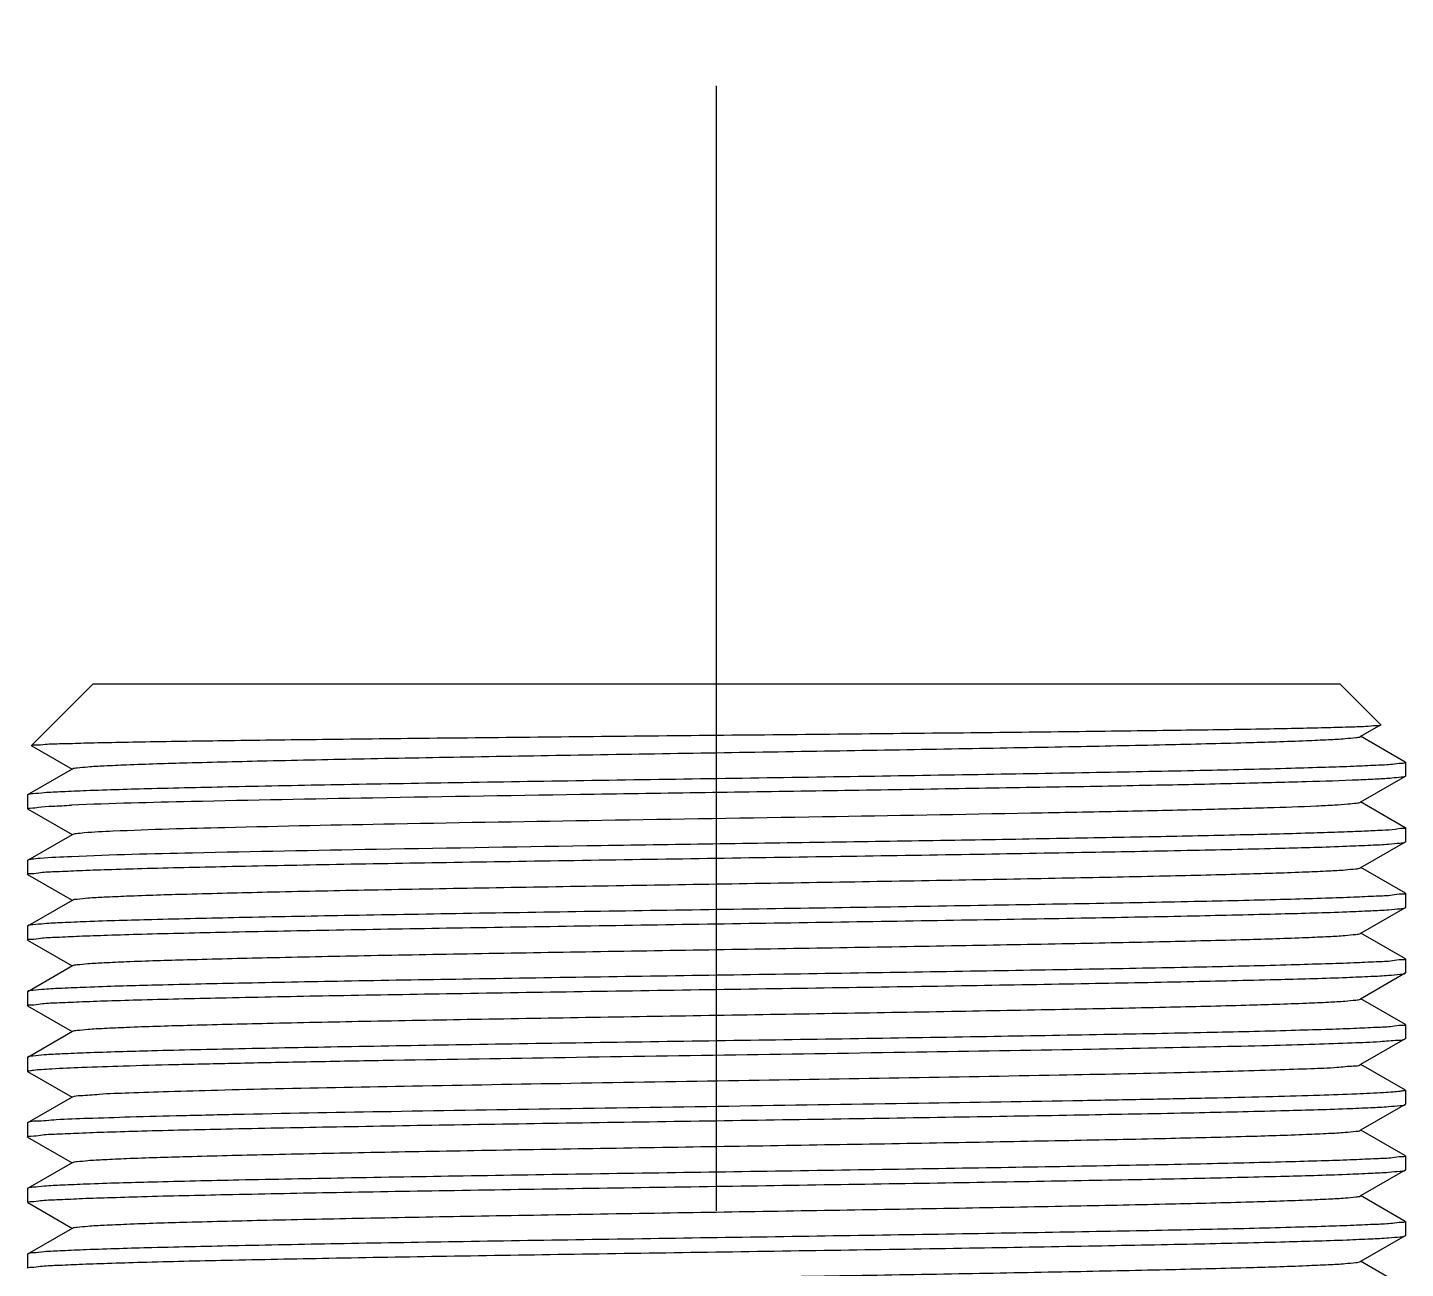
# Model space of a CAD drawing. Header units: millimetres. Extents: x -6909 to -4533, y -2578 to 782.
# Drawn here: x -5887.41 to -5866.41, y 585.93 to 604.84 of the extents above; entities that cross this region are included whole.
import ezdxf

# ---------------------------------------------------------------- set-up
doc = ezdxf.new("R2010")
doc.units = ezdxf.units.MM
doc.linetypes.add('CENTER2', pattern=[28.575, 19.05, -3.175, 3.175, -3.175])
doc.linetypes.add('HIDDENX2', pattern=[19.05, 12.7, -6.35])
doc.layers.add('HIDDEN', color=8, linetype='HIDDENX2')

msp = doc.modelspace()

# ---------------------------------------------------------------- linework, layer by layer
at = {"color": 7, "linetype": 'Continuous'}
for p, q in [((-5886.414, 594.839), (-5887.356, 593.898)), ((-5886.414, 594.839), (-5867.414, 594.839)), ((-5867.414, 594.839), (-5866.79, 594.215)), ((-5866.791, 594.212), (-5867.098, 594.035)), ((-5866.791, 594.212), (-5866.79, 594.215)), ((-5886.731, 593.535), (-5887.355, 593.895)), ((-5867.098, 594.044), (-5866.418, 593.651)), ((-5887.411, 593.151), (-5886.731, 593.544)), ((-5866.414, 593.647), (-5866.418, 593.651)), ((-5866.414, 593.647), (-5866.414, 593.432)), ((-5866.418, 593.427), (-5867.098, 593.035)), ((-5866.414, 593.432), (-5866.418, 593.427)), ((-5887.414, 593.147), (-5887.411, 593.151)), ((-5887.414, 593.147), (-5887.414, 592.932)), ((-5867.098, 593.044), (-5866.418, 592.651)), ((-5886.731, 592.535), (-5887.411, 592.927)), ((-5866.414, 592.647), (-5866.414, 592.432)), ((-5887.411, 592.151), (-5886.731, 592.544)), ((-5866.418, 592.427), (-5867.098, 592.035)), ((-5866.418, 592.427), (-5866.414, 592.432)), ((-5887.411, 592.151), (-5887.414, 592.147)), ((-5887.414, 592.147), (-5887.414, 591.932)), ((-5867.098, 592.044), (-5866.418, 591.651)), ((-5886.731, 591.535), (-5887.411, 591.927)), ((-5866.414, 591.647), (-5866.414, 591.432)), ((-5887.411, 591.151), (-5886.731, 591.544)), ((-5866.418, 591.427), (-5867.098, 591.035)), ((-5866.418, 591.427), (-5866.414, 591.432)), ((-5887.411, 591.151), (-5887.414, 591.147)), ((-5887.414, 591.147), (-5887.414, 590.932)), ((-5867.098, 591.044), (-5866.418, 590.651)), ((-5886.731, 590.535), (-5887.411, 590.927)), ((-5887.411, 590.151), (-5886.731, 590.544)), ((-5866.414, 590.647), (-5866.414, 590.432)), ((-5866.418, 590.427), (-5867.098, 590.035)), ((-5866.418, 590.427), (-5866.414, 590.432)), ((-5887.411, 590.151), (-5887.414, 590.147)), ((-5887.414, 590.147), (-5887.414, 589.932)), ((-5886.731, 589.535), (-5887.411, 589.927)), ((-5867.098, 590.044), (-5866.418, 589.651)), ((-5887.411, 589.151), (-5886.731, 589.544)), ((-5866.414, 589.647), (-5866.414, 589.432)), ((-5866.418, 589.427), (-5867.098, 589.035)), ((-5866.418, 589.427), (-5866.414, 589.432)), ((-5887.411, 589.151), (-5887.414, 589.147)), ((-5887.414, 589.147), (-5887.414, 588.932)), ((-5886.731, 588.535), (-5887.411, 588.927)), ((-5867.098, 589.044), (-5866.418, 588.651)), ((-5866.414, 588.647), (-5866.414, 588.432)), ((-5887.411, 588.151), (-5886.731, 588.544)), ((-5866.418, 588.427), (-5867.098, 588.035)), ((-5866.418, 588.427), (-5866.414, 588.432)), ((-5887.411, 588.151), (-5887.414, 588.147)), ((-5887.414, 588.147), (-5887.414, 587.932)), ((-5867.098, 588.044), (-5866.418, 587.651)), ((-5886.731, 587.535), (-5887.411, 587.927)), ((-5866.414, 587.647), (-5866.414, 587.432)), ((-5887.411, 587.151), (-5886.731, 587.544)), ((-5866.418, 587.427), (-5867.098, 587.035)), ((-5866.418, 587.427), (-5866.414, 587.432)), ((-5887.411, 587.151), (-5887.414, 587.147)), ((-5887.414, 587.147), (-5887.414, 586.932)), ((-5867.098, 587.044), (-5866.418, 586.651)), ((-5886.731, 586.535), (-5887.411, 586.927)), ((-5887.411, 586.151), (-5886.731, 586.544)), ((-5866.414, 586.647), (-5866.414, 586.432)), ((-5866.418, 586.427), (-5867.098, 586.035)), ((-5866.418, 586.427), (-5866.414, 586.432)), ((-5887.411, 586.151), (-5887.414, 586.147)), ((-5887.414, 586.147), (-5887.414, 585.932)), ((-5867.098, 586.044), (-5866.418, 585.651))]:
    msp.add_line(p, q, dxfattribs=at)
for points, knots in [([(-5887.356, 593.898), (-5887.342, 593.912), (-5887.26, 593.901), (-5887.118, 593.925), (-5886.866, 593.926), (-5886.53, 593.939), (-5886.102, 593.947), (-5885.369, 593.961), (-5884.265, 593.977), (-5882.749, 593.996), (-5881.018, 594.015), (-5879.136, 594.034), (-5877.175, 594.054), (-5875.209, 594.073), (-5873.31, 594.092), (-5871.553, 594.112), (-5870.004, 594.131), (-5868.871, 594.147), (-5868.113, 594.162), (-5867.669, 594.171), (-5867.316, 594.182), (-5867.053, 594.187), (-5866.893, 594.205), (-5866.811, 594.201), (-5866.791, 594.212)], [0, 0, 0, 0, 0.002842, 0.010296, 0.022324, 0.038815, 0.059627, 0.08457, 0.145898, 0.22055, 0.305773, 0.398398, 0.494949, 0.591791, 0.685264, 0.77181, 0.848111, 0.911225, 0.937047, 0.958702, 0.975968, 0.988682, 0.996712, 1, 1, 1, 1]), ([(-5886.731, 593.544), (-5886.71, 593.556), (-5886.627, 593.56), (-5886.468, 593.58), (-5886.216, 593.591), (-5885.713, 593.615), (-5884.884, 593.639), (-5883.677, 593.669), (-5882.219, 593.699), (-5880.565, 593.729), (-5878.775, 593.759), (-5876.916, 593.789), (-5875.057, 593.819), (-5873.267, 593.849), (-5871.612, 593.88), (-5870.154, 593.909), (-5868.947, 593.939), (-5868.118, 593.964), (-5867.614, 593.987), (-5867.361, 593.999), (-5867.202, 594.018), (-5867.119, 594.023), (-5867.098, 594.035)], [0, 0, 0, 0, 0.003748, 0.012054, 0.024883, 0.042115, 0.089132, 0.151372, 0.226532, 0.311825, 0.404093, 0.499916, 0.595742, 0.68802, 0.77333, 0.84851, 0.910776, 0.957821, 0.97507, 0.987913, 0.996239, 1, 1, 1, 1]), ([(-5887.411, 593.151), (-5887.388, 593.164), (-5887.3, 593.167), (-5887.129, 593.188), (-5886.855, 593.199), (-5886.31, 593.223), (-5885.411, 593.248), (-5884.101, 593.278), (-5882.519, 593.308), (-5880.726, 593.338), (-5878.788, 593.369), (-5876.78, 593.399), (-5874.777, 593.429), (-5872.854, 593.46), (-5871.085, 593.49), (-5869.537, 593.52), (-5868.411, 593.546), (-5867.665, 593.569), (-5867.23, 593.582), (-5866.897, 593.601), (-5866.632, 593.606), (-5866.517, 593.636), (-5866.415, 593.63), (-5866.414, 593.647)], [0, 0, 0, 0, 0.00371, 0.012072, 0.025046, 0.042505, 0.090206, 0.153382, 0.229647, 0.316122, 0.40954, 0.506372, 0.602958, 0.69565, 0.780946, 0.855624, 0.916864, 0.941701, 0.962355, 0.978635, 0.990388, 0.997512, 1, 1, 1, 1]), ([(-5866.418, 593.427), (-5866.437, 593.417), (-5866.508, 593.412), (-5866.645, 593.396), (-5866.863, 593.385), (-5867.297, 593.364), (-5868.015, 593.342), (-5869.067, 593.315), (-5870.353, 593.288), (-5871.832, 593.262), (-5873.462, 593.235), (-5875.794, 593.198), (-5878.704, 593.155), (-5881.952, 593.104), (-5884.609, 593.052), (-5886.138, 593.015), (-5886.746, 592.989)], [0, 0, 0, 0, 0.003158, 0.010085, 0.020749, 0.035086, 0.074319, 0.126633, 0.190482, 0.263976, 0.344942, 0.430982, 0.608029, 0.774311, 0.910289, 1, 1, 1, 1]), ([(-5887.414, 592.932), (-5887.414, 592.946), (-5887.328, 592.943), (-5887.229, 592.968), (-5887.004, 592.974), (-5886.843, 592.984), (-5886.746, 592.989)], [0, 0, 0, 0, 0.066266, 0.255219, 0.567256, 1, 1, 1, 1]), ([(-5886.109, 592.596), (-5885.542, 592.623), (-5884.113, 592.66), (-5881.63, 592.712), (-5878.595, 592.762), (-5875.362, 592.814), (-5872.716, 592.859), (-5870.787, 592.896), (-5869.584, 592.922), (-5868.598, 592.949), (-5867.925, 592.971), (-5867.518, 592.992), (-5867.313, 593.003), (-5867.183, 593.02), (-5867.116, 593.025), (-5867.098, 593.035)], [0, 0, 0, 0, 0.08964, 0.22549, 0.391629, 0.568559, 0.735516, 0.809022, 0.872908, 0.92529, 0.964622, 0.979019, 0.989754, 0.996752, 1, 1, 1, 1]), ([(-5866.414, 592.647), (-5866.414, 592.633), (-5866.496, 592.635), (-5866.588, 592.612), (-5866.8, 592.605), (-5867.066, 592.589), (-5867.416, 592.577), (-5868.019, 592.557), (-5868.936, 592.534), (-5870.209, 592.507), (-5871.684, 592.48), (-5873.318, 592.452), (-5875.666, 592.416), (-5878.604, 592.372), (-5881.891, 592.32), (-5884.581, 592.269), (-5886.131, 592.231), (-5886.746, 592.204)], [0, 0, 0, 0, 0.002067, 0.007942, 0.017648, 0.031115, 0.048246, 0.068917, 0.120213, 0.18346, 0.256754, 0.337889, 0.424414, 0.603095, 0.771411, 0.90921, 1, 1, 1, 1]), ([(-5887.414, 591.932), (-5887.414, 591.949), (-5887.312, 591.943), (-5887.197, 591.972), (-5886.932, 591.978), (-5886.6, 591.996), (-5886.165, 592.01), (-5885.419, 592.033), (-5884.293, 592.058), (-5882.745, 592.089), (-5880.976, 592.119), (-5879.054, 592.149), (-5877.051, 592.18), (-5875.043, 592.21), (-5873.105, 592.24), (-5871.312, 592.271), (-5869.73, 592.3), (-5868.42, 592.331), (-5867.52, 592.355), (-5866.974, 592.38), (-5866.701, 592.391), (-5866.53, 592.411), (-5866.441, 592.414), (-5866.418, 592.427)], [0, 0, 0, 0, 0.002481, 0.009595, 0.021342, 0.037613, 0.058261, 0.08309, 0.144312, 0.218973, 0.30426, 0.396947, 0.493526, 0.590348, 0.683765, 0.770247, 0.846524, 0.909714, 0.957437, 0.974909, 0.987896, 0.996274, 1, 1, 1, 1]), ([(-5886.731, 592.544), (-5886.715, 592.553), (-5886.652, 592.559), (-5886.448, 592.584), (-5886.257, 592.59), (-5886.109, 592.596)], [0, 0, 0, 0, 0.092388, 0.290637, 1, 1, 1, 1]), ([(-5886.746, 592.204), (-5886.904, 592.197), (-5887.109, 592.192), (-5887.327, 592.166), (-5887.393, 592.161), (-5887.411, 592.151)], [0, 0, 0, 0, 0.711991, 0.909419, 1, 1, 1, 1]), ([(-5886.731, 591.544), (-5886.71, 591.556), (-5886.627, 591.56), (-5886.468, 591.58), (-5886.216, 591.591), (-5885.713, 591.615), (-5884.884, 591.639), (-5883.677, 591.669), (-5882.219, 591.699), (-5880.565, 591.729), (-5878.775, 591.759), (-5876.916, 591.789), (-5875.057, 591.819), (-5873.267, 591.849), (-5871.612, 591.88), (-5870.154, 591.909), (-5868.947, 591.939), (-5868.118, 591.964), (-5867.614, 591.987), (-5867.361, 591.999), (-5867.202, 592.018), (-5867.119, 592.023), (-5867.098, 592.035)], [0, 0, 0, 0, 0.003747, 0.012055, 0.024882, 0.042116, 0.089133, 0.151373, 0.226531, 0.311825, 0.404093, 0.499916, 0.595742, 0.68802, 0.77333, 0.848509, 0.910774, 0.95782, 0.975072, 0.987912, 0.99624, 1, 1, 1, 1]), ([(-5866.414, 591.647), (-5866.414, 591.63), (-5866.517, 591.636), (-5866.632, 591.606), (-5866.897, 591.601), (-5867.229, 591.582), (-5867.664, 591.569), (-5868.41, 591.546), (-5869.536, 591.52), (-5871.084, 591.49), (-5872.853, 591.46), (-5874.775, 591.429), (-5876.779, 591.399), (-5878.787, 591.369), (-5880.725, 591.338), (-5882.518, 591.308), (-5884.1, 591.278), (-5885.41, 591.248), (-5886.31, 591.223), (-5886.855, 591.199), (-5887.129, 591.188), (-5887.3, 591.167), (-5887.388, 591.164), (-5887.411, 591.151)], [0, 0, 0, 0, 0.002481, 0.009595, 0.021342, 0.037612, 0.058261, 0.083089, 0.144317, 0.218988, 0.304283, 0.396975, 0.49356, 0.590397, 0.683828, 0.770318, 0.846592, 0.909775, 0.957487, 0.97495, 0.987926, 0.99629, 1, 1, 1, 1]), ([(-5887.414, 590.932), (-5887.414, 590.949), (-5887.312, 590.943), (-5887.197, 590.972), (-5886.932, 590.978), (-5886.6, 590.996), (-5886.165, 591.01), (-5885.42, 591.033), (-5884.294, 591.058), (-5882.746, 591.089), (-5880.977, 591.119), (-5879.055, 591.149), (-5877.052, 591.179), (-5875.044, 591.21), (-5873.106, 591.24), (-5871.312, 591.271), (-5869.73, 591.3), (-5868.42, 591.331), (-5867.521, 591.355), (-5866.975, 591.38), (-5866.701, 591.391), (-5866.53, 591.411), (-5866.441, 591.414), (-5866.418, 591.427)], [0, 0, 0, 0, 0.002481, 0.009594, 0.021339, 0.037607, 0.058253, 0.083078, 0.144296, 0.218954, 0.304233, 0.396909, 0.493483, 0.590311, 0.683736, 0.770222, 0.8465, 0.909697, 0.957429, 0.974905, 0.987895, 0.996273, 1, 1, 1, 1]), ([(-5886.731, 590.544), (-5886.71, 590.556), (-5886.627, 590.56), (-5886.468, 590.58), (-5886.216, 590.591), (-5885.713, 590.615), (-5884.884, 590.639), (-5883.677, 590.669), (-5882.219, 590.699), (-5880.565, 590.729), (-5878.775, 590.759), (-5876.916, 590.789), (-5875.057, 590.819), (-5873.267, 590.849), (-5871.612, 590.88), (-5870.154, 590.909), (-5868.947, 590.939), (-5868.118, 590.964), (-5867.614, 590.987), (-5867.361, 590.999), (-5867.202, 591.018), (-5867.119, 591.023), (-5867.098, 591.035)], [0, 0, 0, 0, 0.003746, 0.012053, 0.024882, 0.042114, 0.08913, 0.15137, 0.22653, 0.311824, 0.404092, 0.499915, 0.59574, 0.688018, 0.773328, 0.848508, 0.910774, 0.957821, 0.975068, 0.987913, 0.996237, 1, 1, 1, 1]), ([(-5866.414, 590.647), (-5866.414, 590.63), (-5866.517, 590.636), (-5866.632, 590.606), (-5866.897, 590.601), (-5867.229, 590.582), (-5867.664, 590.569), (-5868.41, 590.546), (-5869.536, 590.52), (-5871.084, 590.49), (-5872.854, 590.46), (-5874.776, 590.429), (-5876.779, 590.399), (-5878.788, 590.369), (-5880.725, 590.338), (-5882.519, 590.308), (-5884.101, 590.278), (-5885.411, 590.248), (-5886.31, 590.223), (-5886.855, 590.199), (-5887.129, 590.188), (-5887.3, 590.167), (-5887.388, 590.164), (-5887.411, 590.151)], [0, 0, 0, 0, 0.002481, 0.009596, 0.021345, 0.037618, 0.058271, 0.083105, 0.14434, 0.219014, 0.304311, 0.397011, 0.493602, 0.590435, 0.683857, 0.770338, 0.846609, 0.909788, 0.957493, 0.974954, 0.987927, 0.99629, 1, 1, 1, 1]), ([(-5887.414, 589.932), (-5887.414, 589.949), (-5887.312, 589.943), (-5887.197, 589.972), (-5886.932, 589.978), (-5886.6, 589.996), (-5886.165, 590.01), (-5885.419, 590.033), (-5884.293, 590.058), (-5882.745, 590.089), (-5880.977, 590.119), (-5879.054, 590.149), (-5877.051, 590.18), (-5875.043, 590.21), (-5873.106, 590.24), (-5871.312, 590.271), (-5869.73, 590.3), (-5868.42, 590.331), (-5867.52, 590.355), (-5866.974, 590.38), (-5866.701, 590.391), (-5866.53, 590.411), (-5866.441, 590.414), (-5866.418, 590.427)], [0, 0, 0, 0, 0.002481, 0.009595, 0.021342, 0.037611, 0.058259, 0.083086, 0.144305, 0.218966, 0.304253, 0.39694, 0.493518, 0.590341, 0.683761, 0.770246, 0.846524, 0.909713, 0.957435, 0.974908, 0.987896, 0.996274, 1, 1, 1, 1]), ([(-5886.731, 589.544), (-5886.71, 589.556), (-5886.627, 589.56), (-5886.468, 589.58), (-5886.216, 589.591), (-5885.713, 589.615), (-5884.884, 589.639), (-5883.677, 589.669), (-5882.219, 589.699), (-5880.565, 589.729), (-5878.775, 589.759), (-5876.916, 589.789), (-5875.057, 589.819), (-5873.267, 589.849), (-5871.612, 589.88), (-5870.154, 589.909), (-5868.947, 589.939), (-5868.118, 589.964), (-5867.614, 589.987), (-5867.361, 589.999), (-5867.202, 590.018), (-5867.119, 590.023), (-5867.098, 590.035)], [0, 0, 0, 0, 0.003744, 0.012055, 0.024879, 0.042115, 0.089132, 0.151371, 0.226529, 0.311823, 0.404091, 0.499915, 0.595741, 0.688019, 0.773328, 0.848507, 0.910773, 0.957819, 0.97507, 0.987912, 0.996238, 1, 1, 1, 1]), ([(-5866.414, 589.647), (-5866.414, 589.63), (-5866.517, 589.636), (-5866.632, 589.606), (-5866.897, 589.601), (-5867.229, 589.582), (-5867.664, 589.569), (-5868.41, 589.546), (-5869.536, 589.52), (-5871.084, 589.49), (-5872.853, 589.46), (-5874.775, 589.429), (-5876.779, 589.399), (-5878.787, 589.369), (-5880.725, 589.338), (-5882.519, 589.308), (-5884.101, 589.278), (-5885.41, 589.248), (-5886.31, 589.223), (-5886.855, 589.199), (-5887.129, 589.188), (-5887.3, 589.167), (-5887.388, 589.164), (-5887.411, 589.151)], [0, 0, 0, 0, 0.002481, 0.009595, 0.021342, 0.037613, 0.058262, 0.08309, 0.144317, 0.218989, 0.304286, 0.396981, 0.493568, 0.590404, 0.683836, 0.770325, 0.8466, 0.909779, 0.957488, 0.974951, 0.987926, 0.99629, 1, 1, 1, 1]), ([(-5887.414, 588.932), (-5887.414, 588.94), (-5887.368, 588.944), (-5887.312, 588.957), (-5887.188, 588.964), (-5886.948, 588.981), (-5886.529, 588.998), (-5885.905, 589.019), (-5885.121, 589.039), (-5884.191, 589.06), (-5883.133, 589.081), (-5881.52, 589.11), (-5879.337, 589.145), (-5876.628, 589.186), (-5873.939, 589.227), (-5872.176, 589.256), (-5871.329, 589.271)], [0, 0, 0, 0, 0.001592, 0.005977, 0.013209, 0.023273, 0.051702, 0.090781, 0.139815, 0.197934, 0.264116, 0.337186, 0.498711, 0.671116, 0.84223, 1, 1, 1, 1]), ([(-5871.329, 589.271), (-5870.664, 589.283), (-5869.721, 589.3), (-5868.542, 589.328), (-5867.838, 589.346), (-5867.274, 589.368), (-5866.85, 589.38), (-5866.587, 589.41), (-5866.451, 589.408), (-5866.418, 589.427)], [0, 0, 0, 0, 0.406202, 0.575829, 0.719622, 0.835459, 0.921534, 0.976611, 1, 1, 1, 1]), ([(-5886.731, 588.544), (-5886.696, 588.564), (-5886.551, 588.562), (-5886.271, 588.595), (-5885.819, 588.607), (-5885.219, 588.63), (-5884.474, 588.65), (-5883.234, 588.679), (-5881.439, 588.714), (-5879.084, 588.754), (-5875.799, 588.807), (-5873.318, 588.847), (-5871.691, 588.879)], [0, 0, 0, 0, 0.008139, 0.027333, 0.0573, 0.097542, 0.147357, 0.205896, 0.344964, 0.50519, 0.675563, 1, 1, 1, 1]), ([(-5871.691, 588.879), (-5871.069, 588.89), (-5870.188, 588.908), (-5869.087, 588.936), (-5868.43, 588.954), (-5867.902, 588.975), (-5867.504, 588.988), (-5867.257, 589.016), (-5867.129, 589.017), (-5867.098, 589.035)], [0, 0, 0, 0, 0.405573, 0.57502, 0.71872, 0.834581, 0.920814, 0.976188, 1, 1, 1, 1]), ([(-5866.414, 588.647), (-5866.414, 588.639), (-5866.456, 588.635), (-5866.507, 588.624), (-5866.618, 588.616), (-5866.834, 588.6), (-5867.211, 588.584), (-5867.773, 588.564), (-5868.483, 588.545), (-5869.326, 588.525), (-5870.29, 588.505), (-5870.971, 588.493), (-5871.329, 588.486)], [0, 0, 0, 0, 0.004718, 0.017612, 0.038865, 0.06845, 0.152109, 0.267321, 0.412206, 0.584497, 0.78157, 1, 1, 1, 1]), ([(-5887.414, 587.932), (-5887.414, 587.949), (-5887.312, 587.943), (-5887.197, 587.972), (-5886.932, 587.978), (-5886.6, 587.996), (-5886.165, 588.01), (-5885.42, 588.033), (-5884.294, 588.058), (-5882.746, 588.089), (-5880.977, 588.119), (-5879.055, 588.149), (-5877.051, 588.179), (-5875.043, 588.21), (-5873.106, 588.24), (-5871.312, 588.271), (-5869.73, 588.3), (-5868.42, 588.331), (-5867.52, 588.355), (-5866.974, 588.38), (-5866.701, 588.391), (-5866.53, 588.411), (-5866.441, 588.414), (-5866.418, 588.427)], [0, 0, 0, 0, 0.002481, 0.009595, 0.021341, 0.03761, 0.058256, 0.083082, 0.144299, 0.218958, 0.304244, 0.396931, 0.493508, 0.590333, 0.683757, 0.770244, 0.846522, 0.909711, 0.957434, 0.974907, 0.987896, 0.996274, 1, 1, 1, 1]), ([(-5871.329, 588.486), (-5872.165, 588.471), (-5873.906, 588.443), (-5876.561, 588.402), (-5879.241, 588.362), (-5881.76, 588.321), (-5883.679, 588.287), (-5885.005, 588.257), (-5885.801, 588.238), (-5886.442, 588.214), (-5886.923, 588.203), (-5887.22, 588.169), (-5887.374, 588.173), (-5887.411, 588.151)], [0, 0, 0, 0, 0.155784, 0.324733, 0.495237, 0.655547, 0.79463, 0.853142, 0.902912, 0.943078, 0.972947, 0.992016, 1, 1, 1, 1]), ([(-5886.731, 587.544), (-5886.71, 587.556), (-5886.627, 587.56), (-5886.468, 587.58), (-5886.216, 587.591), (-5885.713, 587.615), (-5884.884, 587.639), (-5883.677, 587.669), (-5882.219, 587.699), (-5880.565, 587.729), (-5878.775, 587.759), (-5876.916, 587.789), (-5875.057, 587.819), (-5873.267, 587.849), (-5871.612, 587.88), (-5870.154, 587.909), (-5868.947, 587.939), (-5868.118, 587.964), (-5867.614, 587.987), (-5867.361, 587.999), (-5867.202, 588.018), (-5867.119, 588.023), (-5867.098, 588.035)], [0, 0, 0, 0, 0.003743, 0.012054, 0.024879, 0.042114, 0.08913, 0.151369, 0.226528, 0.311822, 0.404091, 0.499914, 0.59574, 0.688017, 0.773326, 0.848506, 0.910772, 0.957819, 0.975067, 0.987912, 0.996235, 1, 1, 1, 1]), ([(-5866.414, 587.647), (-5866.414, 587.63), (-5866.517, 587.636), (-5866.632, 587.606), (-5866.897, 587.601), (-5867.229, 587.582), (-5867.664, 587.569), (-5868.41, 587.546), (-5869.536, 587.52), (-5871.084, 587.49), (-5872.853, 587.46), (-5874.776, 587.429), (-5876.779, 587.399), (-5878.787, 587.369), (-5880.725, 587.338), (-5882.519, 587.308), (-5884.101, 587.278), (-5885.411, 587.248), (-5886.31, 587.223), (-5886.855, 587.199), (-5887.129, 587.188), (-5887.3, 587.167), (-5887.388, 587.164), (-5887.411, 587.151)], [0, 0, 0, 0, 0.002481, 0.009595, 0.021343, 0.037614, 0.058263, 0.083092, 0.144319, 0.218991, 0.30429, 0.396989, 0.493577, 0.590413, 0.683844, 0.770333, 0.846606, 0.909784, 0.95749, 0.974951, 0.987927, 0.99629, 1, 1, 1, 1]), ([(-5887.414, 586.932), (-5887.414, 586.949), (-5887.312, 586.943), (-5887.197, 586.972), (-5886.932, 586.978), (-5886.6, 586.996), (-5886.165, 587.01), (-5885.419, 587.033), (-5884.293, 587.058), (-5882.745, 587.089), (-5880.977, 587.119), (-5879.055, 587.149), (-5877.052, 587.179), (-5875.043, 587.21), (-5873.106, 587.24), (-5871.312, 587.271), (-5869.73, 587.3), (-5868.42, 587.331), (-5867.52, 587.355), (-5866.974, 587.38), (-5866.701, 587.391), (-5866.53, 587.411), (-5866.441, 587.414), (-5866.418, 587.427)], [0, 0, 0, 0, 0.002481, 0.009594, 0.021341, 0.03761, 0.058258, 0.083086, 0.144307, 0.218967, 0.304246, 0.396926, 0.493504, 0.59033, 0.68375, 0.770231, 0.846509, 0.909704, 0.957433, 0.974907, 0.987896, 0.996274, 1, 1, 1, 1]), ([(-5886.731, 586.544), (-5886.71, 586.556), (-5886.627, 586.56), (-5886.468, 586.58), (-5886.216, 586.591), (-5885.713, 586.615), (-5884.884, 586.639), (-5883.677, 586.669), (-5882.219, 586.699), (-5880.565, 586.729), (-5878.775, 586.759), (-5876.916, 586.789), (-5875.057, 586.819), (-5873.267, 586.849), (-5871.612, 586.88), (-5870.154, 586.909), (-5868.947, 586.939), (-5868.118, 586.964), (-5867.614, 586.987), (-5867.361, 586.999), (-5867.202, 587.018), (-5867.119, 587.023), (-5867.098, 587.035)], [0, 0, 0, 0, 0.003748, 0.012055, 0.024883, 0.042116, 0.089133, 0.151373, 0.226532, 0.311825, 0.404093, 0.499916, 0.595742, 0.68802, 0.77333, 0.84851, 0.910775, 0.95782, 0.975072, 0.987913, 0.99624, 1, 1, 1, 1]), ([(-5866.414, 586.647), (-5866.414, 586.63), (-5866.517, 586.636), (-5866.632, 586.606), (-5866.897, 586.601), (-5867.229, 586.582), (-5867.664, 586.569), (-5868.41, 586.546), (-5869.536, 586.52), (-5871.084, 586.49), (-5872.853, 586.46), (-5874.776, 586.429), (-5876.779, 586.399), (-5878.787, 586.369), (-5880.725, 586.338), (-5882.519, 586.308), (-5884.101, 586.278), (-5885.41, 586.248), (-5886.31, 586.223), (-5886.855, 586.199), (-5887.129, 586.188), (-5887.3, 586.167), (-5887.388, 586.164), (-5887.411, 586.151)], [0, 0, 0, 0, 0.002481, 0.009595, 0.021343, 0.037615, 0.058266, 0.083098, 0.144331, 0.219004, 0.304298, 0.396992, 0.493581, 0.590418, 0.683844, 0.770325, 0.846597, 0.909779, 0.957489, 0.974951, 0.987927, 0.99629, 1, 1, 1, 1]), ([(-5887.414, 585.932), (-5887.414, 585.949), (-5887.312, 585.943), (-5887.197, 585.972), (-5886.932, 585.978), (-5886.6, 585.996), (-5886.165, 586.01), (-5885.42, 586.033), (-5884.294, 586.058), (-5882.746, 586.089), (-5880.977, 586.119), (-5879.055, 586.149), (-5877.052, 586.179), (-5875.043, 586.21), (-5873.106, 586.24), (-5871.312, 586.271), (-5869.73, 586.3), (-5868.42, 586.331), (-5867.52, 586.355), (-5866.974, 586.38), (-5866.701, 586.391), (-5866.53, 586.411), (-5866.441, 586.414), (-5866.418, 586.427)], [0, 0, 0, 0, 0.002481, 0.009594, 0.02134, 0.037608, 0.058254, 0.083077, 0.144293, 0.218952, 0.304235, 0.396918, 0.493494, 0.59032, 0.683746, 0.770235, 0.846515, 0.909706, 0.957432, 0.974906, 0.987896, 0.996274, 1, 1, 1, 1]), ([(-5886.731, 585.544), (-5886.71, 585.556), (-5886.627, 585.56), (-5886.468, 585.58), (-5886.216, 585.591), (-5885.713, 585.615), (-5884.884, 585.639), (-5883.677, 585.669), (-5882.219, 585.699), (-5880.565, 585.729), (-5878.775, 585.759), (-5876.916, 585.789), (-5875.057, 585.819), (-5873.267, 585.849), (-5871.612, 585.88), (-5870.154, 585.909), (-5868.947, 585.939), (-5868.118, 585.964), (-5867.614, 585.987), (-5867.361, 585.999), (-5867.202, 586.018), (-5867.119, 586.023), (-5867.098, 586.035)], [0, 0, 0, 0, 0.003745, 0.012053, 0.024881, 0.042114, 0.08913, 0.15137, 0.226529, 0.311823, 0.404092, 0.499914, 0.59574, 0.688018, 0.773327, 0.848508, 0.910774, 0.95782, 0.975067, 0.987913, 0.996236, 1, 1, 1, 1])]:
    msp.add_open_spline(points, degree=3, knots=knots, dxfattribs=at)
at = {"layer": 'HIDDEN', "color": 1, "linetype": 'CENTER2', "ltscale": 0.9}
msp.add_line((-5876.914, 561.089), (-5876.914, 604.839), dxfattribs=at)

doc.saveas('drawing.dxf')
